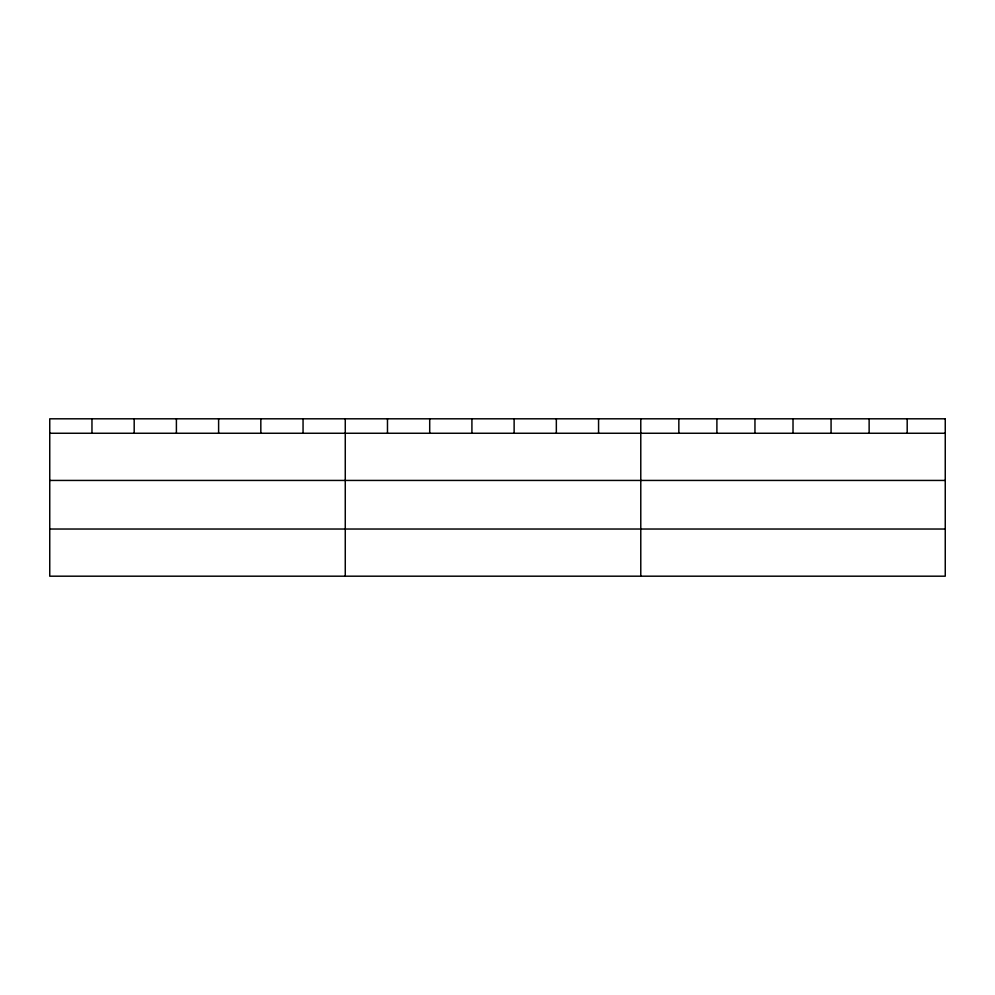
<?xml version="1.0" encoding="UTF-8"?>
<svg xmlns="http://www.w3.org/2000/svg" width="995" height="995" viewBox="0 0 995 995"><rect width="100%" height="100%" fill="white"/><g stroke="black" fill="none" stroke-linecap="round" stroke-linejoin="round"><path stroke-width="1.49" d="M49.75 433.26L945.25 433.26M49.75 480.436L945.25 480.436M49.75 529.029L945.25 529.029M907.191 418.808L907.191 433.26M869.132 418.808L869.132 433.26M831.074 418.808L831.074 433.26M793.015 418.808L793.015 433.26M754.956 418.808L754.956 433.26M716.897 418.808L716.897 433.26M678.839 418.808L678.839 433.26M640.78 418.808L640.78 576.192M598.567 418.808L598.567 433.26M556.342 418.808L556.342 433.26M514.129 418.808L514.129 433.26M471.916 418.808L471.916 433.26M429.703 418.808L429.703 433.26M387.478 418.808L387.478 433.26M345.265 418.808L345.265 576.192M303.052 418.808L303.052 433.26M260.827 418.808L260.827 433.26M218.614 418.808L218.614 433.26M176.401 418.808L176.401 433.26M134.188 418.808L134.188 433.26M91.963 418.808L91.963 433.26M945.25 418.808L49.75 418.808L49.75 576.192L945.25 576.192L945.25 418.808"/></g></svg>
